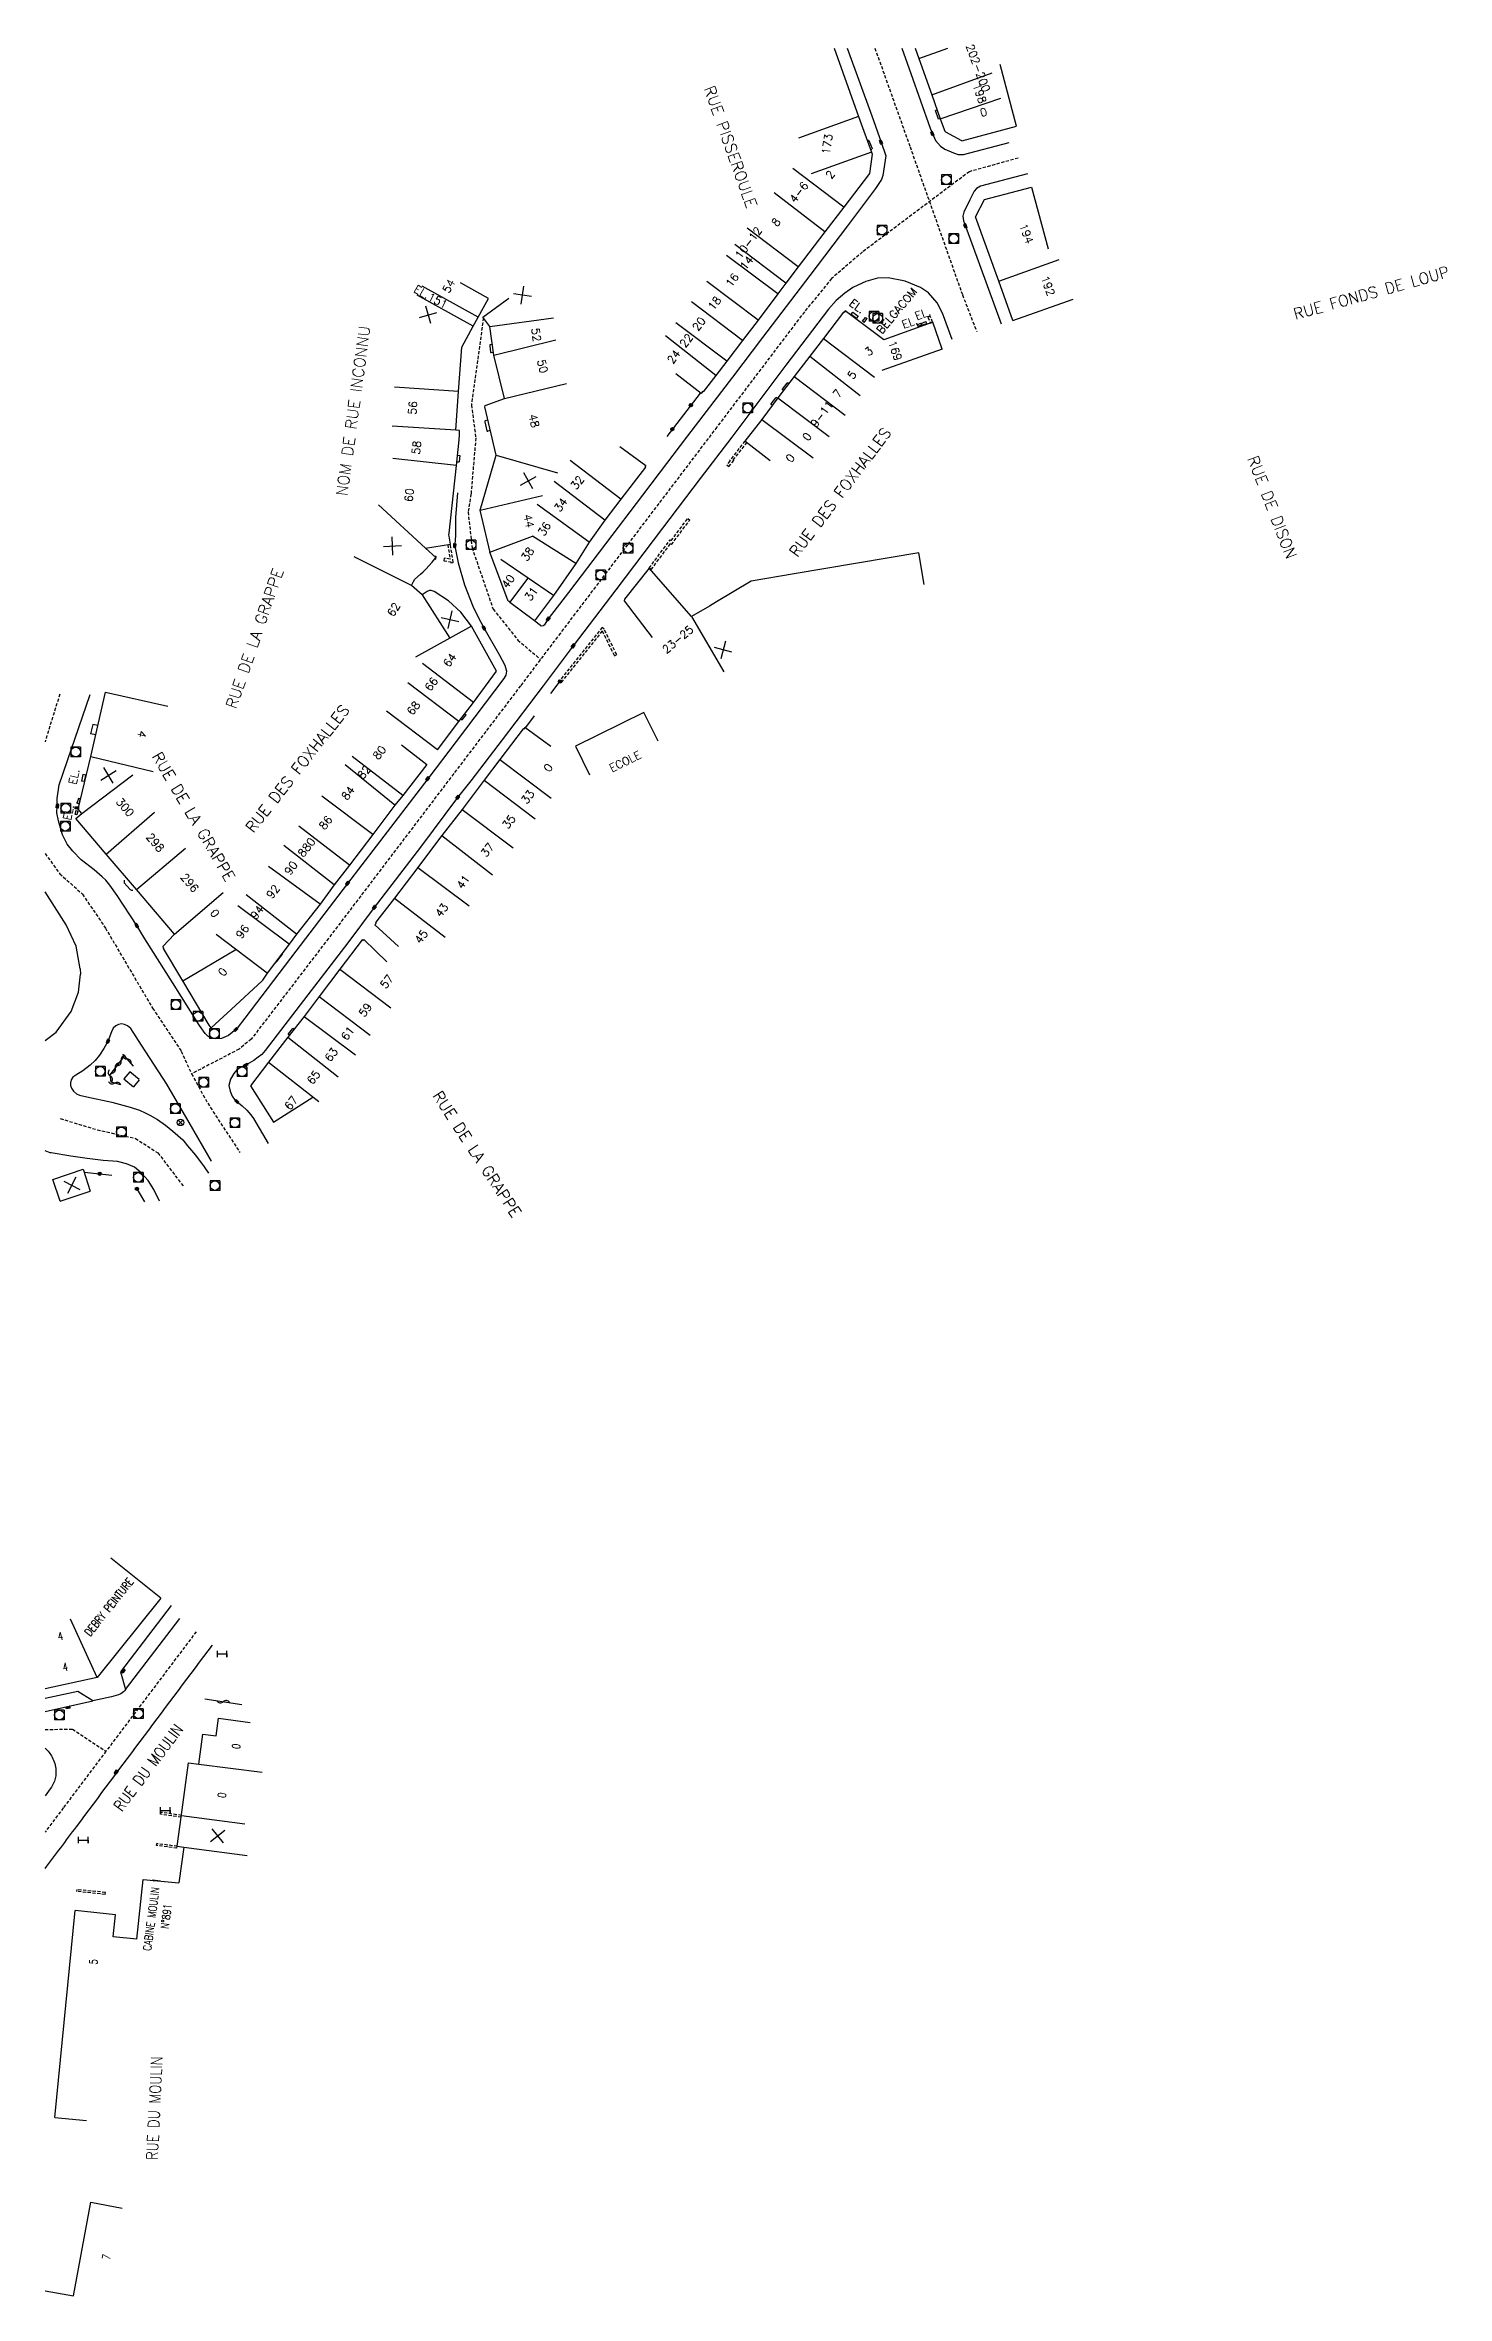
# Model space of a CAD drawing. Header units: millimetres. Extents: x 255000 to 256000, y 143000 to 144000.
# Drawn here: x 255000 to 255218.9, y 143648.9 to 144000.5 of the extents above; entities that cross this region are included whole.
import ezdxf
from ezdxf.enums import TextEntityAlignment as Align

# ---------------------------------------------------------------- set-up
doc = ezdxf.new("R2010")
doc.units = ezdxf.units.MM
doc.linetypes.add('DASHED', pattern=[0.75, 0.5, -0.25])
doc.layers.get('0').update_dxf_attribs({"linetype": 'CONTINUOUS'})
for name, color, linetype in [('W0001', 6, 'DASHED'), ('W0008', 7, 'CONTINUOUS'), ('W0100', 7, 'CONTINUOUS'), ('W0105', 7, 'CONTINUOUS'), ('W0112', 1, 'DASHED'), ('W0310', 3, 'CONTINUOUS'), ('W0322', 7, 'CONTINUOUS'), ('W0400', 7, 'CONTINUOUS'), ('W0420', 7, 'CONTINUOUS'), ('W0469', 7, 'CONTINUOUS'), ('W0984', 7, 'CONTINUOUS'), ('W0989', 7, 'CONTINUOUS'), ('W0991', 7, 'CONTINUOUS'), ('W1102', 7, 'CONTINUOUS'), ('W1474', 7, 'CONTINUOUS')]:
    doc.layers.add(name, color=color, linetype=linetype)
doc.styles.get("Standard").update_dxf_attribs({"font": 'romans.shx', "width": 0.85})

# ---------------------------------------------------------------- blocks, each defined once
blk = doc.blocks.new('t310o')
at = {"color": 0, "linetype": 'Continuous'}
for centre, start, end in [((-0.5, 0.38), 216.8699, 323.1304), ((0.5, -0.37), 36.8699, 143.1303)]:
    blk.add_arc(centre, 0.625, start, end, dxfattribs=at)
blk = doc.blocks.new('t991o')
at = {"color": 0, "linetype": 'Continuous'}
for p, q in [((-1, 1), (1, -1)), ((-1, -1), (1, 1))]:
    blk.add_line(p, q, dxfattribs=at)
blk = doc.blocks.new('T400')
for p, q in [((-0.15, 0.3), (0.15, 0.3)), ((-0.15, -0.25), (-0.15, 0.3)), ((-0.15, 0.15), (0.15, 0.15)), ((-0.15, 0), (0.15, 0)), ((0.15, 0.3), (0.15, -0.25)), ((-0.15, -0.15), (0.15, -0.15)), ((-0.15, -0.25), (-0.15, -0.3)), ((-0.15, -0.3), (0.15, -0.3)), ((0.15, -0.3), (0.15, -0.25))]:
    blk.add_line(p, q)
blk = doc.blocks.new('T420')
for p, q in [((0.75, 0.75), (-0.75, 0.75)), ((-0.75, 0.75), (-0.75, -0.75)), ((0.75, 0.75), (0.75, -0.75)), ((0.75, -0.75), (-0.75, -0.75))]:
    blk.add_line(p, q)
blk.add_ellipse((0, 0), major_axis=(-0.53, 0.53), ratio=1, start_param=3.926991, end_param=10.210176)
blk = doc.blocks.new('t322o')
at = {"color": 0, "linetype": 'Continuous'}
for radius in [0.25, 0.15]:
    blk.add_circle((0, 0), radius, dxfattribs=at)
blk = doc.blocks.new('T1474')
at = {"color": 0, "linetype": 'Continuous', "flags": 128}
for points in [[(-0.75, -0.5), (-0.75, 0.5)], [(-0.75, 0), (0.75, 0)], [(0.75, 0), (0.75, -0.5), (0.75, 0.5)]]:
    blk.add_lwpolyline(points, dxfattribs=at)
blk = doc.blocks.new('T469')
at = {"color": 0, "linetype": 'Continuous', "flags": 128}
for points in [[(-0.35, 0.35), (0.35, -0.35)], [(-0.35, -0.35), (0.35, 0.35)]]:
    blk.add_lwpolyline(points, dxfattribs=at)
at = {"color": 0, "linetype": 'Continuous'}
blk.add_circle((0, 0), 0.5, dxfattribs=at)

msp = doc.modelspace()

# ---------------------------------------------------------------- linework, layer by layer
at = {"layer": 'W0001'}
for p, q in [((255023.6, 143752.66), (255009.52, 143734)), ((255000, 143737.4), (255004.3, 143737.46)), ((255004.3, 143737.46), (255009.52, 143734))]:
    msp.add_line(p, q, dxfattribs=at)
for points in [[(255129.58, 144000), (255135.07, 143984.6), (255143.25, 143961.47), (255145.48, 143955.73)], [(255151.95, 143982.83), (255144.33, 143980.71), (255127.65, 143968.17), (255122.82, 143964.01), (255118.57, 143958.82), (255104.89, 143940.81), (255090.94, 143922.44), (255080.47, 143908.65), (255074.25, 143900.42), (255044.25, 143860.95), (255032.19, 143845.21), (255030.3, 143843.66), (255022.88, 143839.8)], [(255068.45, 143957.89), (255066.58, 143944.25), (255067.26, 143939.12), (255066.51, 143930.35), (255066.06, 143927.55), (255066.68, 143921.98), (255069.97, 143912.38), (255073.83, 143907.56), (255077.36, 143904.54)], [(255002.3, 143899.1), (255000, 143891.68)], [(255000, 143874.22), (255002.29, 143871.06), (255005.85, 143867.88), (255009.42, 143862.58), (255016.8, 143850.04), (255021.27, 143843.33), (255022.88, 143839.8), (255025.4, 143835.2), (255030.42, 143827.54)], [(255002.38, 143832.82), (255008.15, 143831.06), (255014.11, 143829.71), (255017.63, 143827.47), (255021.69, 143822.1)], [(255009.52, 143734), (255002.85, 143725.16), (255000, 143721.35)]]:
    msp.add_lwpolyline(points, dxfattribs=at)
at = {"layer": 'W0008'}
for p, q in [((255005.51, 143856.18), (255005.52, 143855.37)), ((255012.58, 143743.64), (255021.07, 143754.73)), ((255000, 143740.21), (255007.47, 143741.85))]:
    msp.add_line(p, q, dxfattribs=at)
for points in [[(255125.27, 144000), (255129.1, 143989.43), (255130.54, 143985.32), (255131.27, 143983.2), (255130.82, 143980.09), (255130.59, 143979.47), (255129.65, 143978.07), (255125.31, 143972.26), (255119.41, 143964.48), (255112.03, 143954.81), (255107.36, 143948.61), (255100.3, 143939.45), (255095.89, 143933.62), (255093.29, 143930.19), (255081.75, 143914.99), (255078.57, 143910.86), (255077.92, 143909.9), (255077.76, 143909.77), (255077.47, 143909.73), (255077.36, 143909.81), (255076.48, 143910.49)], [(255133.78, 144000), (255135.17, 143996.07), (255138.22, 143987.48), (255138.55, 143986.65), (255139.06, 143985.57), (255139.83, 143984.71), (255140.48, 143984.23), (255141.88, 143983.63), (255142.57, 143983.41), (255143.42, 143983.4), (255150.55, 143985.28)], [(255153.42, 143980.39), (255146.09, 143978.43), (255145.45, 143978.1), (255145.08, 143977.67), (255144.38, 143976.32), (255143.47, 143974.4), (255143.33, 143973.77), (255143.41, 143973.04), (255143.71, 143972.22), (255149.3, 143956.96)], [(255141.67, 143954.49), (255140.16, 143958.63), (255139.33, 143960.2), (255137.94, 143961.77), (255136.72, 143962.6), (255134.33, 143963.61), (255131.66, 143964.15), (255130.01, 143964.08), (255128.19, 143963.57), (255126.9, 143962.99), (255126.16, 143962.61), (255124.89, 143961.73), (255123.55, 143960.58), (255122.33, 143959.25), (255119.85, 143955.93), (255115.67, 143950.47), (255107.23, 143939.26), (255102.28, 143932.77), (255096.4, 143925.01), (255089.14, 143915.38), (255082.46, 143906.63), (255077.78, 143900.4), (255071.37, 143891.95), (255066.48, 143885.56), (255064.43, 143882.98), (255058.61, 143875.19), (255051.41, 143865.79), (255047.27, 143860.25), (255041.06, 143852.14), (255034.36, 143843.43), (255033.86, 143842.84), (255033.28, 143842.42), (255032.58, 143841.86), (255031.85, 143841.47), (255031.4, 143841.21), (255030.62, 143840.85), (255029.97, 143840.43), (255029.48, 143839.84), (255028.95, 143838.98), (255028.72, 143837.99), (255028.89, 143837.1), (255029.23, 143836.34), (255029.61, 143835.82), (255029.96, 143835.47), (255030.79, 143834.81), (255031.5, 143834.12), (255032.16, 143833.38), (255032.54, 143832.84), (255034.85, 143828.93)], [(255064.41, 143930.55), (255064.11, 143926.72), (255064.08, 143923.86), (255063.99, 143922.53), (255063.98, 143922.3), (255064.11, 143921.68), (255064.49, 143919.63), (255065.52, 143916.16), (255066.79, 143912.83), (255067.58, 143911.21), (255068.51, 143909.45), (255070.94, 143905.2), (255071.82, 143903.63), (255072.04, 143902.7), (255071.95, 143902.06), (255071.65, 143901.55), (255064.19, 143891.7), (255059.75, 143885.89), (255051.7, 143875.34), (255047.23, 143869.55), (255039.18, 143858.96), (255031.2, 143848.51), (255030.01, 143846.95), (255029.8, 143846.74), (255028.64, 143845.79), (255027.57, 143845.31), (255026.63, 143845.25), (255025.9, 143845.37), (255025.41, 143845.67), (255024.98, 143846.12), (255024.1, 143847.37), (255019.91, 143854.05), (255015.58, 143860.87), (255014.32, 143862.96), (255011.24, 143867.65), (255010.11, 143869.25), (255009.49, 143870.05), (255008.92, 143870.55), (255007.66, 143871.69), (255005.66, 143873.25), (255004.34, 143874.57), (255003.45, 143875.68), (255002.72, 143877.14), (255002.08, 143879.34), (255001.83, 143880.57), (255001.92, 143881.63), (255001.92, 143882.79), (255002.22, 143884.92), (255003.49, 143888.72), (255007.03, 143899.03)], [(255005.51, 143856.2), (255004.86, 143859.74), (255003.29, 143863.07), (255000, 143868.25)], [(255000, 143845.02), (255001.73, 143846.32), (255004.08, 143849.53), (255005.21, 143852.56), (255005.52, 143855.37)], [(255025.98, 143826.15), (255022.52, 143832.22), (255019.02, 143838.18), (255015.08, 143844.26), (255013.39, 143846.86), (255012.89, 143847.29), (255012.42, 143847.49), (255011.92, 143847.61), (255011.48, 143847.49), (255011.03, 143847.28), (255010.64, 143846.92), (255010.38, 143846.38), (255009.82, 143844.87), (255009.2, 143843.77), (255008.5, 143842.71), (255007.81, 143841.87), (255007.03, 143841.15), (255005.9, 143840.29), (255004.79, 143839.6), (255004.35, 143839.26), (255004.09, 143838.84), (255003.99, 143838.42), (255003.97, 143837.96), (255004.13, 143837.56), (255004.46, 143837.08), (255004.93, 143836.7), (255005.39, 143836.48), (255006.51, 143836.22), (255010.44, 143835.39), (255013.31, 143834.62), (255014.77, 143834.14), (255015.65, 143833.73), (255016.39, 143833.34), (255017.54, 143832.66), (255018.8, 143831.79), (255019.98, 143830.87), (255021.5, 143829.51), (255022.27, 143828.57), (255023.47, 143827.11), (255024.85, 143825.29), (255025.51, 143824.31)], [(255000.79, 143827.49), (255000, 143827.78)], [(255017.88, 143819.89), (255016.98, 143821.75), (255016.09, 143823.16), (255014.99, 143824.36), (255013.96, 143825.2), (255012.74, 143825.75), (255011.29, 143826.09), (255009.06, 143826.26), (255006.59, 143826.56), (255004.01, 143826.96), (255000.95, 143827.45), (255000.79, 143827.49)], [(255007.09, 143741.5), (255007.09, 143741.5), (255007.09, 143741.49)]]:
    msp.add_lwpolyline(points, dxfattribs=at)
for points in [[(255019.69, 143756.75), (255011.78, 143746.4), (255012.58, 143743.64, -0.097055), (255011.83, 143742.99, -0.075833), (255010.38, 143742.5), (255007.47, 143741.85), (255005.1, 143743.34), (255000, 143742.22)], [(255000, 143715.66, 0.000319), (255004.91, 143722.21, 0.000092), (255026.13, 143750.59)], [(255000, 143734.47, -0.090684), (255001.12, 143733.06, -0.103967), (255001.7, 143731.05, -0.099047), (255001.47, 143729.34, -0.080295), (255000.78, 143728.11), (255000, 143727.06)]]:
    msp.add_lwpolyline(points, format="xyb", dxfattribs=at)
at = {"layer": 'W0100'}
for p, q in [((255125.87, 143958.46), (255126.13, 143958.78)), ((255125.87, 143958.46), (255126.69, 143957.82)), ((255127.88, 143957.17), (255127.63, 143957.35)), ((255127.88, 143957.17), (255128.35, 143957.76)), ((255136.31, 143956.57), (255136.89, 143956.8)), ((255136.8, 143957.02), (255136.79, 143957.05)), ((255136.92, 143956.73), (255137.68, 143957.01)), ((255137.68, 143957.01), (255137.56, 143957.3)), ((255113.21, 143935.54), (255109.28, 143938.64)), ((255137.28, 143916.24), (255136.45, 143921.17)), ((255006.34, 143886.45), (255006.13, 143885.45)), ((255005.48, 143882.73), (255005.27, 143881.98)), ((255006.13, 143885.45), (255005.7, 143885.54)), ((255004.98, 143880.26), (255004.67, 143880.32)), ((255005.11, 143880.82), (255004.98, 143880.26)), ((255005.27, 143881.98), (255004.99, 143882.06)), ((255002.34, 143819.9), (255001.24, 143823.3)), ((255002.34, 143819.9), (255007.05, 143821.5)), ((255027.08, 143739.14), (255032.04, 143738.47)), ((255001.53, 143676.81), (255004.7, 143709.11)), ((255001.53, 143676.81), (255006.5, 143676.32)), ((255004.42, 143648.92), (255007.15, 143663.56)), ((255007.15, 143663.56), (255012.06, 143662.65)), ((255000, 143649.74), (255004.42, 143648.92))]:
    msp.add_line(p, q, dxfattribs=at)
for points in [[(255123.2, 144000), (255127.04, 143989.34), (255129.03, 143983.75), (255129.13, 143983.43), (255128.74, 143980.4), (255124.73, 143975.15), (255121.78, 143971.32), (255117.62, 143965.84), (255115.67, 143963.28), (255114.42, 143961.61), (255111.35, 143957.54), (255108.91, 143954.33), (255106.48, 143951.11), (255104.73, 143948.89), (255102.77, 143946.3), (255102.68, 143946.35), (255102.45, 143946.05), (255098.51, 143949.13)], [(255135.85, 144000), (255136.43, 143998.37), (255138.49, 143992.71), (255139.79, 143988.94), (255140.48, 143987.04), (255140.62, 143986.91), (255143.1, 143985.56), (255143.15, 143985.55), (255151.68, 143987.8)], [(255151.12, 143957.44), (255148.91, 143963.61), (255145.28, 143973.67), (255146.68, 143976.34), (255154.05, 143978.31)], [(255059.43, 143921.9), (255063.29, 143922.52), (255063.09, 143923.77), (255063.07, 143923.97), (255063.09, 143924.26), (255064.27, 143934.8), (255064.69, 143938.85), (255064.73, 143939.61), (255064.71, 143940.3), (255064.17, 143940.33), (255064.55, 143946.4), (255065.06, 143953.31), (255066.86, 143956.57), (255069.27, 143960.91), (255064.9, 143963.33)], [(255089.75, 143937.76), (255093.81, 143934.83), (255093.66, 143934.63), (255093.75, 143934.55), (255089.93, 143929.54), (255087.43, 143926.27), (255084.94, 143922.84), (255082.86, 143919.53), (255079.39, 143914.49), (255076.43, 143910.55), (255072.59, 143913.4), (255072.5, 143913.6), (255072.34, 143913.61), (255069.46, 143921.27), (255069.5, 143921.25), (255067.95, 143927.83), (255070.42, 143936.43), (255068.65, 143943.96), (255068.74, 143944.19), (255071.73, 143945.26), (255070.06, 143952.06), (255069.46, 143956.52), (255068.38, 143957.98), (255072.4, 143960.95)], [(255140.09, 143952.98), (255138.61, 143957.18), (255130.97, 143954.46), (255124.96, 143958.96), (255124.78, 143958.73), (255124.69, 143958.79), (255121.55, 143954.64), (255119.41, 143951.92), (255116.98, 143948.74), (255114.44, 143945.37), (255111.92, 143941.98), (255109.28, 143938.64)], [(255126.13, 143958.78), (255126.95, 143958.14), (255126.69, 143957.82)], [(255127.63, 143957.35), (255128.1, 143957.94), (255128.35, 143957.76)], [(255136.31, 143956.57), (255136.21, 143956.83), (255136.79, 143957.05)], [(255136.92, 143956.73), (255136.8, 143957.02), (255137.56, 143957.3)], [(255061.28, 143890.4), (255064.62, 143894.82), (255066.9, 143897.81), (255070.5, 143902.71), (255066.57, 143909.74), (255064.92, 143911.9), (255063, 143913.67), (255060.78, 143915.14), (255060.63, 143915.21), (255060.44, 143915.26), (255060.29, 143915.29), (255060.13, 143915.28), (255060.03, 143915.27), (255059.66, 143915.15), (255058.87, 143914.64), (255057.2, 143916.08), (255057.52, 143916.71), (255057.73, 143917.06), (255058.62, 143917.87), (255059.07, 143918.2), (255059.52, 143918.68), (255059.94, 143919.16), (255060.43, 143919.72), (255060.85, 143920.23), (255061.03, 143920.43), (255059.43, 143921.9)], [(255136.45, 143921.17), (255116.96, 143917.89), (255110.25, 143916.73), (255104.83, 143913.55), (255103.75, 143912.87), (255100.95, 143911.23), (255094.33, 143918.8), (255090.49, 143913.93), (255090.42, 143913.68), (255094.8, 143907.95)], [(255055.68, 143891.2), (255059.64, 143888.14), (255055.87, 143883.27), (255054.63, 143881.74), (255051.21, 143877.18), (255047.55, 143872.39), (255045.15, 143869.33), (255042.95, 143866.31), (255039.28, 143861.61), (255038.14, 143860.08), (255034.68, 143855.51), (255034.05, 143854.6), (255033.98, 143854.44), (255033.93, 143854.35), (255029.06, 143849.87), (255025.92, 143847.01), (255025.64, 143847.4), (255021.54, 143854.32), (255018.48, 143859.37), (255018.57, 143859.46), (255018.38, 143859.7), (255020.2, 143861.64), (255014.3, 143868.6), (255009.54, 143874.12), (255004.8, 143879.68), (255005.73, 143880.45), (255005.2, 143881.15), (255007.17, 143889.37), (255009.43, 143899.42)], [(255078.96, 143890.92), (255074.93, 143893.88), (255074.74, 143893.62), (255074.64, 143893.68), (255071.04, 143888.92), (255068.58, 143885.67), (255065.12, 143881.11), (255061.95, 143877.02), (255061.14, 143875.92), (255058.23, 143872.02), (255054.55, 143867.26), (255051.83, 143863.69), (255051.6, 143863.39), (255051.72, 143863.3), (255051.51, 143863.07), (255055.17, 143859.67)], [(255095.73, 143891.74), (255093.52, 143896.23), (255082.83, 143890.98), (255085.04, 143886.49)], [(255006.34, 143886.45), (255005.92, 143886.54), (255005.7, 143885.54)], [(255005.48, 143882.73), (255005.21, 143882.81), (255004.99, 143882.06)], [(255005.11, 143880.82), (255004.79, 143880.88), (255004.67, 143880.32)], [(255053.36, 143857.29), (255049.8, 143860.81), (255049.65, 143860.64), (255049.54, 143860.74), (255046.05, 143856.15), (255042.81, 143851.88), (255040.47, 143848.75), (255037.93, 143845.53), (255034.87, 143841.6), (255032.06, 143837.93), (255035.67, 143832.25)], [(255001.24, 143823.3), (255005.96, 143824.9), (255007.05, 143821.5)], [(255018.07, 143757.89), (255008.16, 143745.53), (255000, 143743.73)], [(255022.39, 143732.2), (255024, 143731.98), (255024.62, 143736.66), (255026.71, 143736.38), (255027.08, 143739.14)], [(255020.64, 143719.15), (255021.27, 143723.68), (255022.39, 143732.2)], [(255020.64, 143719.15), (255021.65, 143719.02), (255020.9, 143713.45)], [(255014.36, 143704.64), (255015.31, 143713.98), (255020.9, 143713.45)], [(255014.36, 143704.64), (255010.63, 143705.02), (255010.98, 143708.47), (255004.7, 143709.11)]]:
    msp.add_lwpolyline(points, dxfattribs=at)
at = {"layer": 'W0105'}
for p, q in [((255139.3, 143990.35), (255139.02, 143990.25)), ((255139.53, 143988.89), (255139.02, 143990.25)), ((255139.78, 143988.97), (255139.53, 143988.89)), ((255128.39, 143985.55), (255128.59, 143985.62)), ((255128.89, 143984.16), (255129.11, 143984.23)), ((255069.84, 143953.73), (255069.49, 143953.68)), ((255070.01, 143952.48), (255069.65, 143952.43)), ((255115.31, 143946.53), (255115.17, 143946.64)), ((255116.11, 143947.61), (255115.96, 143947.72)), ((255113.58, 143944.22), (255113.39, 143944.36)), ((255114.38, 143945.29), (255114.17, 143945.44)), ((255069.14, 143941.89), (255068.74, 143941.79)), ((255069.51, 143940.3), (255069.12, 143940.2)), ((255064.33, 143935.41), (255064.67, 143935.37)), ((255064.44, 143936.41), (255064.77, 143936.38)), ((255064.77, 143936.38), (255064.67, 143935.37)), ((255007.44, 143894.37), (255007.08, 143892.92)), ((255007.93, 143892.73), (255007.08, 143892.92)), ((255008.26, 143894.19), (255007.44, 143894.37)), ((255064.95, 143895.26), (255065.16, 143895.1)), ((255065.16, 143895.1), (255065.75, 143895.87)), ((255065.54, 143896.03), (255065.75, 143895.87)), ((255037, 143858.57), (255037, 143858.57)), ((255037, 143858.57), (255037.09, 143858.51)), ((255036.1, 143857.37), (255036.17, 143857.32)), ((255036.12, 143857.4), (255036.12, 143857.4)), ((255038.18, 143845.84), (255038.01, 143845.97)), ((255038.9, 143846.76), (255038.74, 143846.88)), ((255014.7, 143838.89), (255013.8, 143837.78))]:
    msp.add_line(p, q, dxfattribs=at)
for points in [[(255128.59, 143985.62), (255128.66, 143985.58), (255129.14, 143984.33), (255129.11, 143984.23)], [(255069.49, 143953.68), (255069.45, 143953.64), (255069.43, 143953.55), (255069.58, 143952.49), (255069.6, 143952.45), (255069.65, 143952.43)], [(255115.17, 143946.64), (255115.15, 143946.72), (255115.88, 143947.68), (255115.96, 143947.72)], [(255113.39, 143944.36), (255113.38, 143944.44), (255114.11, 143945.38), (255114.17, 143945.44)], [(255068.74, 143941.79), (255068.69, 143941.73), (255068.67, 143941.62), (255068.99, 143940.23), (255069.05, 143940.2), (255069.12, 143940.2)], [(255012.38, 143870.03), (255012.36, 143869.66), (255013.31, 143868.57), (255013.48, 143868.5), (255013.72, 143868.48)], [(255036.17, 143857.32), (255036.2, 143857.33), (255037.09, 143858.51)], [(255038.01, 143845.97), (255038, 143846.04), (255038.01, 143846.07), (255038.64, 143846.84), (255038.68, 143846.87), (255038.74, 143846.88)], [(255014.7, 143838.9), (255013.26, 143840.11), (255012.32, 143839.04), (255013.8, 143837.78)]]:
    msp.add_lwpolyline(points, dxfattribs=at)
at = {"layer": 'W0112'}
for p, q in [((255138.23, 143958.12), (255137.86, 143957.97)), ((255138.6, 143957.19), (255138.23, 143958.12)), ((255106.95, 143935.5), (255106.47, 143934.9)), ((255100.35, 143926.54), (255100.67, 143926.3)), ((255062.89, 143922.45), (255063.25, 143920.2)), ((255063.74, 143919.69), (255063.28, 143922.52)), ((255060.86, 143920.24), (255061.03, 143920.21)), ((255061.03, 143920.21), (255061.1, 143920.6)), ((255094.65, 143918.56), (255094.33, 143918.8)), ((255086.97, 143909.52), (255080.31, 143901.19)), ((255018.05, 143724.15), (255018.09, 143724.45)), ((255021.27, 143723.68), (255018.05, 143724.15)), ((255021.31, 143723.98), (255018.09, 143724.45)), ((255017.42, 143719.28), (255017.47, 143719.57)), ((255020.59, 143718.86), (255017.42, 143719.28)), ((255020.64, 143719.15), (255017.47, 143719.57)), ((255020.59, 143718.86), (255020.64, 143719.15)), ((255004.99, 143712.09), (255005.02, 143712.39)), ((255009.39, 143711.64), (255004.99, 143712.09)), ((255009.42, 143711.94), (255005.02, 143712.39)), ((255009.39, 143711.64), (255009.42, 143711.94))]:
    msp.add_line(p, q, dxfattribs=at)
for points in [[(255137.86, 143957.97), (255138.23, 143957.04), (255138.6, 143957.19)], [(255109.29, 143938.63), (255106.86, 143935.55), (255106.95, 143935.5)], [(255107.47, 143935.68), (255109.6, 143938.38), (255109.29, 143938.63)], [(255106.47, 143934.9), (255106.78, 143934.65), (255107.57, 143935.62), (255107.47, 143935.68)], [(255094.33, 143918.8), (255097.63, 143923.23), (255097.77, 143923.08), (255100.35, 143926.54)], [(255094.65, 143918.56), (255097.67, 143922.61), (255097.81, 143922.46), (255100.67, 143926.3)], [(255061.1, 143920.6), (255060.93, 143920.63), (255060.92, 143920.54)], [(255063.25, 143920.2), (255062.32, 143920.34), (255062.26, 143919.94)], [(255062.26, 143919.94), (255063.34, 143919.78), (255063.38, 143919.63), (255063.74, 143919.69)], [(255080.31, 143901.19), (255080.63, 143900.94), (255087.02, 143908.95), (255086.99, 143908.98)], [(255089.27, 143905.28), (255087.31, 143909.23), (255086.97, 143909.52)], [(255086.99, 143908.98), (255088.91, 143905.1), (255089.27, 143905.28)]]:
    msp.add_lwpolyline(points, dxfattribs=at)
at = {"layer": 'W0310'}
msp.add_line((255024.93, 143742.19), (255030.73, 143741.28), dxfattribs=at)
msp.add_lwpolyline([(255011.83, 143838.08), (255010.35, 143838.5), (255010.17, 143839.63), (255012.43, 143842.58), (255013.75, 143840.98)], dxfattribs=at)
at = {"layer": 'W0322'}
for p, q in [((255102.3, 143946.14), (255097.09, 143939.36)), ((255078.96, 143899.2), (255080.42, 143901.11)), ((255075.06, 143893.88), (255076.44, 143895.72)), ((255006.18, 143824.45), (255010.45, 143823.98)), ((255015.57, 143819.8), (255014.21, 143822.08))]:
    msp.add_line(p, q, dxfattribs=at)
at = {"layer": 'W1102'}
for p, q in [((255136.43, 143998.37), (255140.99, 144000)), ((255138.49, 143992.71), (255147.89, 143996.14)), ((255151.68, 143987.8), (255149.13, 143997.47)), ((255139.79, 143988.94), (255149.24, 143992.19)), ((255127.04, 143989.34), (255117.63, 143985.95)), ((255124.73, 143975.15), (255116.78, 143981.21)), ((255129.03, 143983.75), (255119.62, 143980.38)), ((255121.78, 143971.32), (255113.86, 143977.42)), ((255154.05, 143978.31), (255156.64, 143968.65)), ((255117.62, 143965.84), (255109.65, 143971.89)), ((255114.42, 143961.61), (255106.42, 143967.61)), ((255115.67, 143963.28), (255107.71, 143969.34)), ((255148.91, 143963.61), (255158.33, 143966.98)), ((255111.35, 143957.54), (255103.36, 143963.57)), ((255066.86, 143956.57), (255058.11, 143961.41)), ((255067.64, 143957.97), (255058.89, 143962.81)), ((255108.91, 143954.33), (255100.94, 143960.37)), ((255151.12, 143957.44), (255160.54, 143960.81)), ((255069.46, 143956.52), (255079.37, 143957.87)), ((255106.48, 143951.11), (255098.49, 143957.12)), ((255070.06, 143952.06), (255079.78, 143954.43)), ((255104.73, 143948.89), (255096.89, 143955.09)), ((255121.55, 143954.64), (255129.52, 143948.6)), ((255140.09, 143952.98), (255130.67, 143949.65)), ((255119.41, 143951.92), (255127.29, 143945.75)), ((255064.55, 143946.4), (255054.57, 143947.03)), ((255071.73, 143945.26), (255081.44, 143947.63)), ((255116.98, 143948.74), (255124.92, 143942.66)), ((255114.44, 143945.37), (255122.43, 143939.35)), ((255064.17, 143940.33), (255054.18, 143940.96)), ((255111.92, 143941.98), (255119.93, 143936.01)), ((255064.27, 143934.8), (255054.33, 143935.92)), ((255070.42, 143936.43), (255080.03, 143933.67)), ((255089.93, 143929.54), (255081.98, 143935.6)), ((255087.43, 143926.27), (255079.48, 143932.33)), ((255052.08, 143928.68), (255059.43, 143921.9)), ((255067.95, 143927.83), (255077.68, 143930.13)), ((255084.94, 143922.84), (255076.86, 143928.73)), ((255069.46, 143921.27), (255076.12, 143923.77)), ((255082.86, 143919.53), (255076.12, 143923.77)), ((255057.2, 143916.08), (255048.25, 143920.54)), ((255079.39, 143914.49), (255071.15, 143920.16)), ((255058.87, 143914.64), (255063.2, 143907.86)), ((255072.59, 143913.4), (255075.42, 143917.22)), ((255100.95, 143911.23), (255106, 143902.6)), ((255066.57, 143909.74), (255057.84, 143904.86)), ((255066.9, 143897.81), (255058.95, 143903.88)), ((255064.62, 143894.82), (255056.64, 143900.85)), ((255009.43, 143899.42), (255019.19, 143897.23)), ((255061.28, 143890.4), (255053.3, 143896.43)), ((255007.17, 143889.37), (255016.9, 143887.04)), ((255055.87, 143883.27), (255047.96, 143889.38)), ((255005.73, 143880.45), (255013.71, 143886.48)), ((255054.63, 143881.74), (255046.87, 143888.05)), ((255071.04, 143888.92), (255079.01, 143882.88)), ((255051.21, 143877.18), (255043.21, 143883.18)), ((255068.58, 143885.67), (255076.54, 143879.63)), ((255009.54, 143874.12), (255017.11, 143880.65)), ((255065.12, 143881.11), (255073.09, 143875.08)), ((255045.15, 143869.33), (255037.28, 143875.49)), ((255047.55, 143872.39), (255039.61, 143878.46)), ((255061.95, 143877.02), (255069.86, 143870.89)), ((255014.3, 143868.6), (255021.92, 143875.07)), ((255042.95, 143866.31), (255034.88, 143872.21)), ((255058.23, 143872.02), (255066.23, 143866.04)), ((255020.2, 143861.64), (255027.82, 143868.11)), ((255038.14, 143860.08), (255030.13, 143866.06)), ((255039.28, 143861.61), (255031.39, 143867.75)), ((255054.55, 143867.26), (255062.47, 143861.15)), ((255034.68, 143855.51), (255026.71, 143861.54)), ((255021.54, 143854.32), (255029.79, 143859.2)), ((255046.05, 143856.15), (255054, 143850.09)), ((255042.81, 143851.88), (255050.79, 143845.84)), ((255040.47, 143848.75), (255048.48, 143842.76)), ((255037.93, 143845.53), (255045.78, 143839.33)), ((255034.87, 143841.6), (255042.77, 143835.46)), ((255035.67, 143832.25), (255041.84, 143836.18)), ((255018.07, 143757.89), (255010.27, 143764.14)), ((255008.16, 143745.53), (255003.98, 143754.61)), ((255024, 143731.98), (255033.92, 143730.72)), ((255021.31, 143723.98), (255031.22, 143722.68)), ((255021.65, 143719.02), (255031.56, 143717.69))]:
    msp.add_line(p, q, dxfattribs=at)

# ---------------------------------------------------------------- block references
at = {"layer": 'W0310'}
for p, rotation in [((255010.2, 143839.45), 98.91789354237397), ((255010.97, 143840.67), 52.4735892089158), ((255011.89, 143841.86), 52.4735892089158), ((255012.82, 143842.11), 309.3127596704248), ((255010.87, 143838.35), 164.0137410348931), ((255027.83, 143741.74), 171.1583970727322)]:
    msp.add_blockref('t310o', p, dxfattribs=dict(at, rotation=rotation))
at = {"layer": 'W0322'}
for p, rotation in [((255100.85, 143944.25), 232.4654230691238), ((255097.96, 143940.49), 232.4654230691238), ((255080.41, 143901.09), 52.59920628190486), ((255008.54, 143824.19), 353.6613992928168), ((255014.35, 143821.84), 120.7635710830513)]:
    msp.add_blockref('t322o', p, dxfattribs=dict(at, rotation=rotation))
at = {"layer": 'W0400'}
for p, rotation in [((255130.54, 143985.32), 19.21371776936959), ((255138.55, 143986.65), 201.9058985274398), ((255143.71, 143972.22), 200.4708264571893), ((255063.98, 143922.3), 356.1826773642169), ((255078.57, 143910.86), 322.3701124184223), ((255068.51, 143909.45), 28.03617018990399), ((255082.46, 143906.63), 142.6408833434375), ((255059.75, 143885.89), 322.5908284755117), ((255064.43, 143882.98), 141.6641192622896), ((255001.92, 143881.63), 175.6624175739499), ((255004.99, 143881.36), 90), ((255047.23, 143869.55), 322.3331857085639), ((255051.41, 143865.79), 142.5811167142816), ((255014.32, 143862.96), 211.1353900014952), ((255009.82, 143844.87), 159.5806673975679), ((255029.8, 143846.74), 313.8609860581121), ((255031.4, 143841.21), 119.5951348212393), ((255029.96, 143835.47), 225.759753355191), ((255012.19, 143746.55), 317.2160681949663), ((255003.59, 143740.84), 102.374790116533), ((255011.11, 143730.75), 323.5586364997535)]:
    msp.add_blockref('T400', p, dxfattribs=dict(at, rotation=rotation))
at = {"layer": 'W0420'}
for p in [(255140.73, 143979.45), (255130.68, 143971.57), (255141.9, 143970.24), (255129.45, 143958.13), (255130.01, 143957.79), (255109.7, 143943.81), (255066.5, 143922.43), (255091.04, 143921.9), (255086.76, 143917.71), (255004.79, 143890.07), (255003.15, 143878.48), (255003.24, 143881.29), (255020.42, 143850.61), (255023.89, 143848.77), (255026.43, 143846.08), (255008.62, 143840.2), (255030.75, 143840.15), (255024.75, 143838.47), (255020.34, 143834.36), (255011.92, 143830.72), (255029.64, 143832.15), (255014.55, 143823.62), (255026.52, 143822.35), (255002.24, 143739.65), (255014.56, 143739.88)]:
    msp.add_blockref('T420', p, dxfattribs=at)
at = {"layer": 'W0469'}
msp.add_blockref('T469', (255021.15, 143832.21), dxfattribs=at)
at = {"layer": 'W0991'}
for p, rotation in [((255059.84, 143958.33), 61.03534470934203), ((255074.55, 143961.41), 126.4854288665487), ((255075.47, 143932.41), 73.9382451408793), ((255054.25, 143922.24), 47.32699977178587), ((255063.22, 143910.72), 212.5345048250133), ((255105.88, 143906.01), 210.3008199581732), ((255009.9, 143886.42), 76.53398791084894), ((255004.17, 143822.39), 287.8071320953514), ((255026.97, 143720.79), 83.18177663816779)]:
    msp.add_blockref('t991o', p, dxfattribs=dict(at, rotation=rotation))
at = {"layer": 'W1474'}
for p in [(255027.66, 143749.2), (255018.77, 143724.74), (255006, 143720.12)]:
    msp.add_blockref('T1474', p, dxfattribs=at)

# ---------------------------------------------------------------- texts
at = {"layer": 'W0984'}
for s, height, rotation, p in [('EL.151', 1.25, 331.0424, (255060.24, 143961.16)), ('EL.', 1.249, 323.7425, (255126.83, 143959.7)), ('BELGACOM', 1.25, 49.9768, (255132.99, 143959)), ('EL.', 1.25, 19.2709, (255135.02, 143957.17)), ('EL.', 1.249, 19.8471, (255137.06, 143958.52)), ('ECOLE', 1.25, 26.1601, (255090.59, 143888.6)), ('EL.', 1.25, 77.9527, (255004.52, 143886.22)), ('EL.', 1.249, 77.518, (255003.67, 143880.66))]:
    msp.add_text(s, height=height, rotation=rotation, dxfattribs=at).set_placement(p, align=Align.MIDDLE)
at = {"layer": 'W0984', "width": 0.776471}
for s, rotation, p in [('DEBRY PEINTURE', 51.2667, (255009.98, 143756.52)), ('CABINE MOULIN 1', 82.3896, (255016.68, 143708.53)), ('N°891', 82.3896, (255018.92, 143708.21))]:
    msp.add_text(s, height=1.25, rotation=rotation, dxfattribs=at).set_placement(p, align=Align.MIDDLE)
at = {"layer": 'W0989'}
for s, rotation, p in [('RUE PISSEROULE', 289.6225, (255107.04, 143984.6)), ('RUE FONDS DE LOUP', 15.5237, (255207.1, 143961.78)), ('NOM DE RUE INCONNU', 82.2232, (255048.11, 143943.35)), ('RUE DES FOXHALLES', 52.8934, (255124.16, 143930.66)), ('RUE DE DISON', 291.2211, (255191.62, 143928.3)), ('RUE DE LA GRAPPE', 71.0249, (255032.72, 143907.81)), ('RUE DES FOXHALLES', 51.9197, (255039.41, 143887.48)), ('RUE DE LA GRAPPE', 300.5133, (255023.2, 143879.99)), ('RUE DE LA GRAPPE', 303.2229, (255067.45, 143827.27))]:
    msp.add_text(s, height=1.75, rotation=rotation, dxfattribs=at).set_placement(p, align=Align.MIDDLE)
at = {"layer": 'W0989', "width": 0.857143}
for rotation, p in [(53.1567, (255016.13, 143731.45)), (87.2793, (255017.08, 143678.25))]:
    msp.add_text('RUE DU MOULIN', height=1.75, rotation=rotation, dxfattribs=at).set_placement(p, align=Align.MIDDLE)
at = {"layer": 'W0991'}
for s, height, rotation, p in [('202-200', 1.25, 290.0246, (255145.7, 143996.89)), ('198', 1.249, 288.9513, (255145.95, 143992.94)), ('0', 1.25, 14.7745, (255146.55, 143990)), ('173', 1.25, 81.6116, (255122.14, 143985.01)), ('2', 1.25, 52.6787, (255122.59, 143980.25)), ('4-6', 1.25, 52.393, (255117.71, 143977.51)), ('10-12', 1.249, 52.7423, (255109.83, 143969.62)), ('8', 1.25, 52.7542, (255114.13, 143972.82)), ('194', 1.25, 290.7076, (255153.24, 143971.04)), ('14', 1.25, 52.0428, (255109.54, 143966.46)), ('54', 1.249, 61.0003, (255063.05, 143962.85)), ('16', 1.249, 52.9467, (255107.29, 143963.79)), ('192', 1.25, 289.6894, (255156.61, 143962.88)), ('18', 1.249, 52.8431, (255104.55, 143960.17)), ('52', 1.249, 277.7472, (255076.7, 143955.23)), ('20', 1.25, 53.0125, (255102.1, 143956.93)), ('24', 1.25, 52.8239, (255098.17, 143951.82)), ('22', 1.25, 51.6604, (255100.12, 143954.34)), ('3', 1.25, 35.4166, (255128.63, 143952.65)), ('169', 1.25, 289.4576, (255132.75, 143952.75)), ('50', 1.25, 283.7283, (255077.69, 143950.32)), ('5', 1.25, 51.9515, (255125.99, 143948.97)), ('7', 1.25, 52.5221, (255123.75, 143946.07)), ('56', 1.249, 86.4036, (255057.4, 143943.82)), ('48', 1.249, 283.2681, (255076.35, 143941.8)), ('9-11', 1.249, 53.0028, (255121.3, 143942.85)), ('58', 1.249, 84.0408, (255057.99, 143937.62)), ('0', 1.25, 53.0028, (255118.98, 143939.32)), ('0', 1.25, 53.0028, (255116.36, 143935.97)), ('32', 1.25, 52.6877, (255083.11, 143932.15)), ('60', 1.249, 83.5986, (255056.86, 143930.2)), ('34', 1.25, 53.8983, (255080.53, 143928.68)), ('44', 1.25, 283.3164, (255075.54, 143926.15)), ('36', 1.25, 57.8333, (255077.97, 143924.91)), ('38', 1.25, 55.4641, (255075.35, 143920.98)), ('40', 1.25, 53.1676, (255072.31, 143916.72)), ('31', 1.25, 54.1381, (255075.92, 143914.78)), ('62', 1.25, 58.4018, (255054.43, 143912.33)), ('23-25', 1.25, 39.8619, (255098.81, 143907.66)), ('64', 1.25, 53.7268, (255063.2, 143904.43)), ('66', 1.25, 52.6674, (255060.31, 143900.67)), ('68', 1.249, 52.9011, (255057.54, 143896.93)), ('4', 1.25, 257.3384, (255015.13, 143892.86)), ('80', 1.25, 52.352, (255052.21, 143889.98)), ('82', 1.25, 50.8491, (255049.82, 143886.92)), ('0', 1.25, 53.7268, (255078.56, 143887.61)), ('300', 1.25, 310.4428, (255012.5, 143881.44)), ('84', 1.25, 53.1191, (255047.32, 143883.66)), ('33', 1.25, 52.8048, (255075.38, 143883.06)), ('86', 1.25, 52.6281, (255043.82, 143879.03)), ('35', 1.249, 52.8563, (255072.43, 143879.17)), ('298', 1.249, 310.7664, (255017.22, 143875.93)), ('880', 1.249, 51.9327, (255040.84, 143875.18)), ('37', 1.25, 52.2504, (255069.07, 143874.78)), ('90', 1.25, 53.8491, (255038.4, 143871.95)), ('296', 1.25, 310.3247, (255022.59, 143869.65)), ('92', 1.25, 52.0642, (255035.59, 143868.26)), ('41', 1.249, 53.2134, (255065.29, 143869.78)), ('0', 1.25, 125.864, (255026.52, 143864.88)), ('94', 1.249, 53.2892, (255033.1, 143865.03)), ('43', 1.25, 52.3831, (255061.93, 143865.37)), ('96', 1.25, 52.9025, (255030.83, 143862.02)), ('45', 1.25, 52.6316, (255058.75, 143861.23)), ('0', 1.25, 52.9025, (255027.73, 143855.72)), ('57', 1.25, 52.7346, (255053.37, 143854.21)), ('59', 1.25, 52.8644, (255050.01, 143849.79)), ('63', 1.25, 51.7259, (255044.7, 143842.8)), ('61', 1.25, 53.2056, (255047.25, 143846.12)), ('65', 1.25, 52.1236, (255041.93, 143839.26)), ('67', 1.25, 52.432, (255038.43, 143835.24))]:
    msp.add_text(s, height=height, rotation=rotation, dxfattribs=at).set_placement(p, align=Align.MIDDLE)
at = {"layer": 'W0991', "width": 0.776471}
for s, rotation, p in [('4', 12.4371, (255002.4, 143751.97)), ('4', 12.4371, (255003.16, 143747.16)), ('0', 82.3896, (255029.85, 143734.77)), ('0', 82.5309, (255027.63, 143727.14)), ('5', 84.3543, (255007.57, 143701.12)), ('7', 79.4412, (255009.58, 143655))]:
    msp.add_text(s, height=1.25, rotation=rotation, dxfattribs=at).set_placement(p, align=Align.MIDDLE)

doc.saveas('drawing.dxf')
